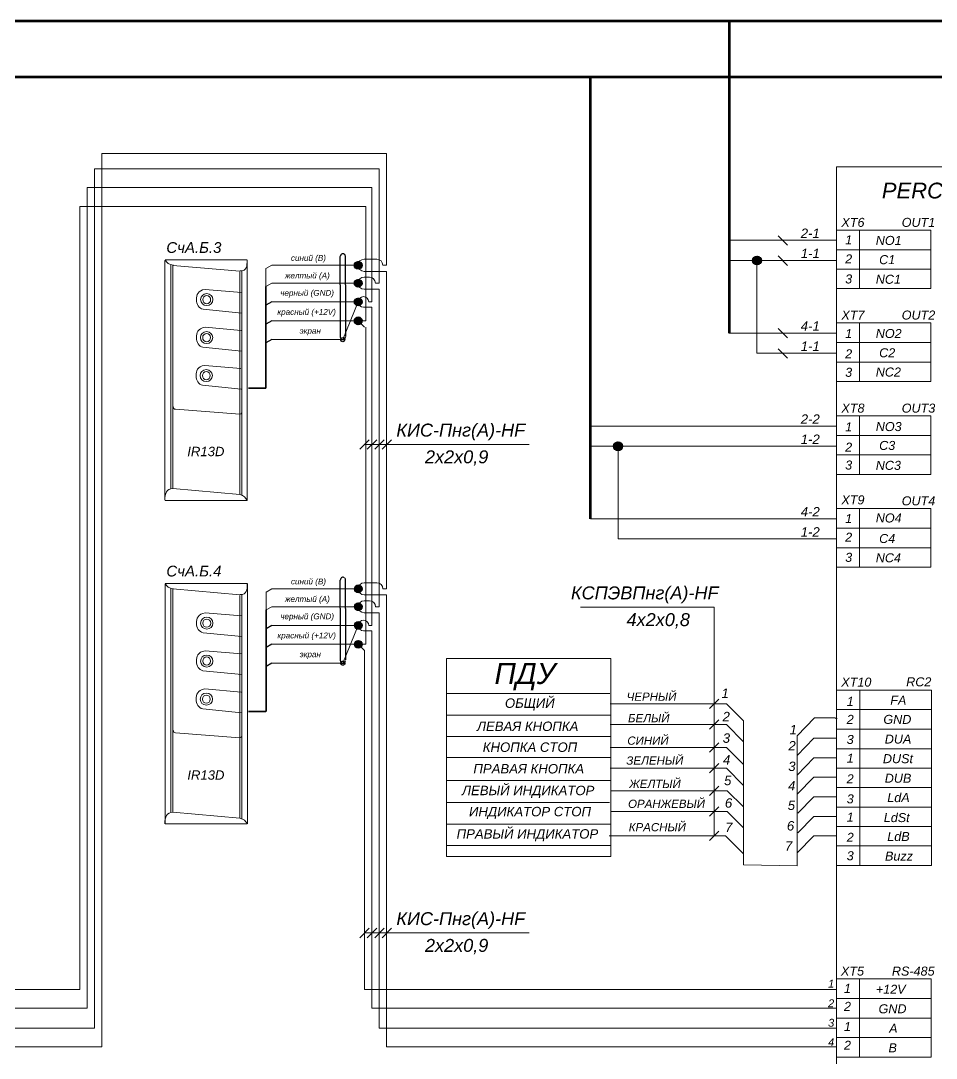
# Model space of a CAD drawing. Header units: millimetres. Extents: x -197802 to 287448, y -91833 to 122858.
# Drawn here: x 84015 to 104767, y 99341 to 122849 of the extents above; entities that cross this region are included whole.
import ezdxf

# ---------------------------------------------------------------- set-up
doc = ezdxf.new("R2010")
doc.units = ezdxf.units.MM
doc.linetypes.add('IMPORT-IMPORT-DASHED', pattern=[19.05, 12.7, -6.35])
doc.layers.add('СКУД', color=7, linetype='Continuous')
doc.styles.get("Standard").update_dxf_attribs({"font": 'arial.ttf'})

msp = doc.modelspace()

# ---------------------------------------------------------------- hatches: boundary and pattern name
at = {"layer": 'СКУД', "lineweight": 18, "true_color": 0x000000}
h = msp.add_hatch(dxfattribs=at)
h.set_pattern_fill('ANGLE', color=18, scale=0.8)
h.set_pattern_definition([(0, (59889.152, 153380.313), (0, 5.588), [4.064, -1.524]), (90, (59889.152, 153380.313), (-5.588, 3e-16), [4.064, -1.524])])
h.paths.add_polyline_path([(91576, 117308), (91664, 117308), (91751, 117308, -0.999967)])
h.paths.add_polyline_path([(91664, 117395, -0.414214), (91751, 117308), (91664, 117308)])
h.paths.add_polyline_path([(91664, 117395), (91664, 117308), (91576, 117308, -0.414233)])
h = msp.add_hatch(dxfattribs=at)
h.set_pattern_fill('ANGLE', color=18, scale=0.924)
h.set_pattern_definition([(0, (-46567.731, 159081.309), (0, 6.45414), [4.69392, -1.76022]), (90, (-46567.731, 159081.309), (-6.45414, 4e-16), [4.69392, -1.76022])])
h.paths.add_polyline_path([(100803, 117417), (100702, 117417), (100601, 117417, 0.999967)])
h.paths.add_polyline_path([(100702, 117518, 0.414214), (100601, 117417), (100702, 117417)])
h.paths.add_polyline_path([(100702, 117518), (100702, 117417), (100803, 117417, 0.414233)])
h = msp.add_hatch(dxfattribs=at)
h.set_pattern_fill('ANGLE', color=18, scale=0.8)
h.set_pattern_definition([(0, (59889.152, 152974.0676), (0, 5.588), [4.064, -1.524]), (90, (59889.152, 152974.0676), (-5.588, 3e-16), [4.064, -1.524])])
h.paths.add_polyline_path([(91576, 116901), (91664, 116901), (91751, 116901, -0.999967)])
h.paths.add_polyline_path([(91664, 116989, -0.414214), (91751, 116901), (91664, 116901)])
h.paths.add_polyline_path([(91664, 116989), (91664, 116901), (91576, 116901, -0.414233)])
h = msp.add_hatch(dxfattribs=at)
h.set_pattern_fill('ANGLE', color=18, scale=0.8)
h.set_pattern_definition([(0, (59889.152, 152550.301), (0, 5.588), [4.064, -1.524]), (90, (59889.152, 152550.301), (-5.588, 3e-16), [4.064, -1.524])])
h.paths.add_polyline_path([(91576, 116478), (91664, 116478), (91751, 116478, -0.999967)])
h.paths.add_polyline_path([(91664, 116565, -0.414214), (91751, 116478), (91664, 116478)])
h.paths.add_polyline_path([(91664, 116565), (91664, 116478), (91576, 116478, -0.414233)])
h = msp.add_hatch(dxfattribs=at)
h.set_pattern_fill('ANGLE', color=18, scale=0.8)
h.set_pattern_definition([(0, (59889.152, 152122.761), (0, 5.588), [4.064, -1.524]), (90, (59889.152, 152122.761), (-5.588, 3e-16), [4.064, -1.524])])
h.paths.add_polyline_path([(91576, 116050), (91664, 116050), (91751, 116050, -0.999967)])
h.paths.add_polyline_path([(91664, 116137, -0.414214), (91751, 116050), (91664, 116050)])
h.paths.add_polyline_path([(91664, 116137), (91664, 116050), (91576, 116050, -0.414233)])
h = msp.add_hatch(dxfattribs=at)
h.set_pattern_fill('ANGLE', color=18, scale=0.924)
h.set_pattern_definition([(0, (-49714.837, 154871.704), (0, 6.45414), [4.69392, -1.76022]), (90, (-49714.837, 154871.704), (-6.45414, 4e-16), [4.69392, -1.76022])])
h.paths.add_polyline_path([(97656, 113208), (97555, 113208), (97454, 113208, 0.999967)])
h.paths.add_polyline_path([(97555, 113308, 0.414214), (97454, 113208), (97555, 113208)])
h.paths.add_polyline_path([(97555, 113308), (97555, 113208), (97656, 113208, 0.414233)])
h = msp.add_hatch(dxfattribs=at)
h.set_pattern_fill('ANGLE', color=18, scale=0.8)
h.set_pattern_definition([(0, (59890.3136, 146049.8956), (0, 5.588), [4.064, -1.524]), (90, (59890.3136, 146049.8956), (-5.588, 3e-16), [4.064, -1.524])])
h.paths.add_polyline_path([(91578, 109977), (91665, 109977), (91752, 109977, -0.999967)])
h.paths.add_polyline_path([(91665, 110064, -0.414214), (91752, 109977), (91665, 109977)])
h.paths.add_polyline_path([(91665, 110064), (91665, 109977), (91578, 109977, -0.414233)])
h = msp.add_hatch(dxfattribs=at)
h.set_pattern_fill('ANGLE', color=18, scale=0.8)
h.set_pattern_definition([(0, (59890.3136, 145643.6504), (0, 5.588), [4.064, -1.524]), (90, (59890.3136, 145643.6504), (-5.588, 3e-16), [4.064, -1.524])])
h.paths.add_polyline_path([(91578, 109571), (91665, 109571), (91752, 109571, -0.999967)])
h.paths.add_polyline_path([(91665, 109658, -0.414214), (91752, 109571), (91665, 109571)])
h.paths.add_polyline_path([(91665, 109658), (91665, 109571), (91578, 109571, -0.414233)])
h = msp.add_hatch(dxfattribs=at)
h.set_pattern_fill('ANGLE', color=18, scale=0.8)
h.set_pattern_definition([(0, (59890.3136, 145219.8835), (0, 5.588), [4.064, -1.524]), (90, (59890.3136, 145219.8835), (-5.588, 3e-16), [4.064, -1.524])])
h.paths.add_polyline_path([(91578, 109147), (91665, 109147), (91752, 109147, -0.999967)])
h.paths.add_polyline_path([(91665, 109234, -0.414214), (91752, 109147), (91665, 109147)])
h.paths.add_polyline_path([(91665, 109234), (91665, 109147), (91578, 109147, -0.414233)])
h = msp.add_hatch(dxfattribs=at)
h.set_pattern_fill('ANGLE', color=18, scale=0.8)
h.set_pattern_definition([(0, (59890.3136, 144792.344), (0, 5.588), [4.064, -1.524]), (90, (59890.3136, 144792.344), (-5.588, 3e-16), [4.064, -1.524])])
h.paths.add_polyline_path([(91578, 108720), (91665, 108720), (91752, 108720, -0.999967)])
h.paths.add_polyline_path([(91665, 108807, -0.414214), (91752, 108720), (91665, 108720)])
h.paths.add_polyline_path([(91665, 108807), (91665, 108720), (91578, 108720, -0.414233)])

# ---------------------------------------------------------------- linework, layer by layer
at = {"layer": 'СКУД', "color": 5, "lineweight": 18}
for p, q in [((85856, 119839), (85856, 99597)), ((89708, 117308), (89574, 117235)), ((89708, 117308), (89574, 117235)), ((91664, 117308), (89708, 117308)), ((91801, 117446), (92084, 117446)), ((92221, 117308), (92304, 117308)), ((91801, 117171), (92084, 117171)), ((92305, 117105), (92305, 110918)), ((91803, 110115), (92085, 110115)), ((89709, 109977), (89576, 109904)), ((89709, 109977), (89576, 109904)), ((91665, 109977), (89709, 109977)), ((91803, 109841), (92085, 109841)), ((92223, 109977), (92305, 109977)), ((92307, 109774), (92307, 99597))]:
    msp.add_line(p, q, dxfattribs=at)
at = {"layer": 'СКУД', "color": 40, "lineweight": 18, "true_color": 0xf8d731}
for p, q in [((85689, 119495), (85689, 100026)), ((89708, 116901), (89574, 116828)), ((91481, 116901), (91664, 116901)), ((91801, 117039), (91917, 117039)), ((92055, 116901), (92139, 116901)), ((91801, 116765), (92084, 116765)), ((92084, 116765), (92139, 116765)), ((92139, 116765), (92139, 116760)), ((89709, 109571), (89576, 109498)), ((91482, 109571), (91665, 109571)), ((91803, 109709), (91918, 109709)), ((92056, 109571), (92140, 109571)), ((91803, 109434), (92085, 109434)), ((92085, 109434), (92140, 109434)), ((92140, 109434), (92140, 109430)), ((92140, 109430), (92140, 100026))]:
    msp.add_line(p, q, dxfattribs=at)
at = {"layer": 'СКУД', "color": 241, "lineweight": 18, "true_color": 0xf7abae}
for p, q in [((85522, 119071), (85522, 100477)), ((91971, 116478), (91903, 116478)), ((91783, 116358), (91972, 116358)), ((91972, 116358), (91972, 116336)), ((91972, 116336), (91972, 111252)), ((91972, 111252), (91972, 109147)), ((91972, 109147), (91905, 109147)), ((91785, 109027), (91973, 109027)), ((91973, 109027), (91973, 109006)), ((91973, 109006), (91973, 100477))]:
    msp.add_line(p, q, dxfattribs=at)
at = {"layer": 'СКУД', "color": 1, "lineweight": 18}
for p, q in [((85355, 118644), (85355, 100898)), ((91664, 116050), (91481, 116050)), ((91664, 116050), (91834, 116050)), ((91835, 111419), (91835, 115909)), ((91835, 108720), (91835, 111419)), ((91665, 108720), (91482, 108720)), ((91665, 108720), (91835, 108720)), ((91806, 108578), (91806, 100898)), ((80183, 100898), (85355, 100898)), ((91806, 100898), (102508, 100898))]:
    msp.add_line(p, q, dxfattribs=at)
at = {"layer": 'СКУД', "color": 18, "lineweight": 18, "true_color": 0x000000}
for p, q in [((101185, 117976), (101397, 117764)), ((101185, 117519), (101397, 117307)), ((89708, 116478), (89574, 116405)), ((91664, 116478), (89708, 116478)), ((101185, 115875), (101397, 115663)), ((101185, 115419), (101397, 115206)), ((91912, 113355), (91700, 113143)), ((92083, 113355), (91871, 113143)), ((92250, 113355), (92038, 113143)), ((92417, 113355), (92205, 113143)), ((91806, 113249), (93220, 113249)), ((93220, 113249), (94631, 113249)), ((94126, 113249), (95537, 113249)), ((98867, 109560), (96703, 109560)), ((89709, 109147), (89576, 109074)), ((91665, 109147), (89709, 109147)), ((99838, 107478), (99625, 107266)), ((99838, 107007), (99625, 106795)), ((99838, 106488), (99625, 106276)), ((99838, 106017), (99625, 105805)), ((99838, 105509), (99625, 105296)), ((99838, 105038), (99625, 104826)), ((99838, 104488), (99625, 104276)), ((91912, 102285), (91700, 102073)), ((92083, 102285), (91871, 102073)), ((92250, 102285), (92038, 102073)), ((92417, 102285), (92205, 102073)), ((91806, 102179), (93220, 102179)), ((93220, 102179), (94631, 102179)), ((94126, 102179), (95537, 102179))]:
    msp.add_line(p, q, dxfattribs=at)
at = {"layer": 'СКУД', "color": 7, "linetype": 'IMPORT-IMPORT-DASHED'}
for p, q in [((91257, 117245), (91257, 117507)), ((91375, 117242), (91375, 117504)), ((91257, 116866), (91257, 117245)), ((91375, 116866), (91375, 117242)), ((91257, 115845), (91257, 115685)), ((91375, 115845), (91375, 115699)), ((91375, 115699), (91375, 115695)), ((91258, 109915), (91258, 110177)), ((91376, 109912), (91376, 110173)), ((91258, 109536), (91258, 109915)), ((91376, 109535), (91376, 109912)), ((91258, 108515), (91258, 108355)), ((91376, 108515), (91376, 108368)), ((91376, 108368), (91376, 108365))]:
    msp.add_line(p, q, dxfattribs=at)
at = {"layer": 'СКУД', "color": 7, "lineweight": 20}
for p, q in [((100702, 117417), (100702, 115317)), ((97555, 113208), (97555, 111107)), ((101612, 103995), (101612, 106649)), ((102514, 106590), (101995, 106590)), ((102514, 106145), (101995, 106145)), ((102514, 105708), (101995, 105708)), ((102514, 105263), (101995, 105263)), ((102514, 104818), (101995, 104818)), ((102514, 104382), (101995, 104382))]:
    msp.add_line(p, q, dxfattribs=at)
at = {"layer": 'СКУД', "color": 7, "lineweight": 18}
for p, q in [((89574, 117202), (89574, 116828)), ((91664, 116478), (91314, 115623)), ((89576, 109872), (89576, 109498)), ((91665, 109147), (91316, 108292))]:
    msp.add_line(p, q, dxfattribs=at)
at = {"layer": 'СКУД', "color": 18, "true_color": 0x000000}
for p, q in [((89708, 116478), (89574, 116405)), ((89709, 109147), (89576, 109074))]:
    msp.add_line(p, q, dxfattribs=at)
at = {"layer": 'СКУД', "color": 1}
for p, q in [((89708, 116050), (89574, 115977)), ((89709, 108720), (89576, 108647))]:
    msp.add_line(p, q, dxfattribs=at)
at = {"layer": 'СКУД', "color": 7}
for p, q in [((89708, 115623), (89574, 115549)), ((89709, 108292), (89576, 108219))]:
    msp.add_line(p, q, dxfattribs=at)
at = {"layer": 'СКУД', "color": 7, "lineweight": 15}
for p, q in [((93900, 107608), (93669, 107608)), ((93967, 107118), (93669, 107118)), ((102009, 107055), (102480, 107055)), ((102480, 107041), (102517, 107041)), ((93967, 106628), (93669, 106628)), ((93967, 106157), (93669, 106157)), ((93967, 105638), (93669, 105638)), ((93893, 105138), (93669, 105138)), ((93928, 104648), (93669, 104648)), ((93928, 104158), (93669, 104158))]:
    msp.add_line(p, q, dxfattribs=at)
at = {"layer": 'СКУД', "lineweight": 53}
for points in [[(48606, 122849), (100075, 122849), (100075, 115774)], [(100075, 122849), (110826, 122849), (110826, 116910)], [(73879, 121575), (96928, 121575)], [(96928, 111564), (96928, 121575)], [(96928, 121575), (111767, 121575), (111767, 115583)]]:
    msp.add_lwpolyline(points, dxfattribs=at)
at = {"layer": 'СКУД', "color": 5, "lineweight": 18}
for points in [[(85856, 119839), (92304, 119839), (92304, 117308)], [(89708, 117308), (91481, 117308)], [(92221, 117308), (92304, 117308)], [(92084, 117171), (92305, 117171), (92305, 117105)], [(92305, 110918), (92305, 109977)], [(89709, 109977), (91482, 109977)], [(92085, 109841), (92307, 109841), (92307, 109774)], [(92223, 109977), (92305, 109977)], [(85856, 99597), (80684, 99597)], [(102507, 99597), (92307, 99597)]]:
    msp.add_lwpolyline(points, dxfattribs=at)
at = {"layer": 'СКУД', "color": 40, "lineweight": 18, "true_color": 0xf8d731}
for points in [[(92139, 116901), (92139, 119495), (85689, 119495)], [(89708, 116901), (91481, 116901)], [(92140, 109571), (92139, 116760)], [(89709, 109571), (91482, 109571)], [(85689, 100026), (80517, 100026)], [(102507, 100026), (92140, 100026)]]:
    msp.add_lwpolyline(points, dxfattribs=at)
at = {"layer": 'СКУД', "color": 7, "lineweight": 18}
for points in [[(102507, 119539), (102507, 98702)], [(108395, 119539), (102507, 119539)], [(102507, 118105), (104646, 118105)], [(103026, 118105), (103026, 117660)], [(104646, 117660), (104646, 118105)], [(104646, 117660), (102507, 117660)], [(103026, 117660), (103026, 117224)], [(104646, 117224), (104646, 117660)], [(87284, 111987), (87284, 117419)], [(89149, 117430), (87285, 117430)], [(87418, 112254), (87418, 117315)], [(87463, 112247), (87463, 117307)], [(88979, 117176), (87463, 117307)], [(89150, 111979), (89150, 117426)], [(88979, 112113), (88979, 117159)], [(89024, 112105), (89024, 117166)], [(89574, 117235), (89574, 116772)], [(102507, 117224), (104646, 117224)], [(103026, 117224), (103026, 116779)], [(104646, 116779), (104646, 117224)], [(89017, 116692), (88195, 116763)], [(104646, 116779), (102507, 116779)], [(89024, 116224), (88147, 116313)], [(89015, 115832), (88193, 115903)], [(102507, 116004), (104646, 116004)], [(103026, 116004), (103026, 115559)], [(104646, 115559), (104646, 116004)], [(89022, 115364), (88145, 115453)], [(89708, 115623), (91314, 115623)], [(102507, 115559), (104646, 115559)], [(103026, 115559), (103026, 115114)], [(104646, 115114), (104646, 115559)], [(89007, 114970), (88186, 115040)], [(102507, 115114), (104646, 115114)], [(103026, 115114), (103026, 114678)], [(104646, 114678), (104646, 115114)], [(89015, 114501), (88138, 114590)], [(104646, 114678), (102507, 114678)], [(88979, 113934), (87522, 114046)], [(104646, 113895), (102507, 113895)], [(103026, 113895), (103026, 113450)], [(104646, 113450), (104646, 113895)], [(102507, 113450), (104646, 113450)], [(103026, 113450), (103026, 113014)], [(104646, 113014), (104646, 113450)], [(102507, 113014), (104646, 113014)], [(103026, 113014), (103026, 112569)], [(104646, 112569), (104646, 113014)], [(104646, 112569), (102507, 112569)], [(88979, 112113), (87463, 112247)], [(89149, 111981), (87285, 111981)], [(102507, 111795), (104646, 111795)], [(103026, 111795), (103026, 111350)], [(104646, 111350), (104646, 111795)], [(102507, 111350), (104646, 111350)], [(103026, 111350), (103026, 110905)], [(104646, 110905), (104646, 111350)], [(104646, 110905), (102507, 110905)], [(103026, 110905), (103026, 110469)], [(104646, 110469), (104646, 110905)], [(102507, 110469), (104646, 110469)], [(89150, 110100), (87286, 110100)], [(87286, 104656), (87286, 110089)], [(89152, 104649), (89152, 110096)], [(87419, 104924), (87419, 109984)], [(87464, 104916), (87464, 109977)], [(88981, 109845), (87464, 109977)], [(88981, 104782), (88981, 109828)], [(89025, 104775), (89025, 109836)], [(89576, 109904), (89576, 109442)], [(89018, 109362), (88196, 109433)], [(89025, 108894), (88148, 108983)], [(89016, 108502), (88194, 108572)], [(97393, 108402), (93669, 108402)], [(93669, 108402), (93669, 103913)], [(97393, 108402), (97393, 103913)], [(89709, 108292), (91316, 108292)], [(89023, 108033), (88146, 108122)], [(89009, 107639), (88187, 107710)], [(102514, 107680), (104662, 107680)], [(103033, 107680), (103033, 107243)], [(104662, 107243), (104662, 107680)], [(89016, 107171), (88139, 107260)], [(104662, 107243), (102514, 107243)], [(103033, 107243), (103033, 106798)], [(104662, 106798), (104662, 107243)], [(104662, 106798), (102514, 106798)], [(103033, 106798), (103033, 106353)], [(104662, 106353), (104662, 106798)], [(88981, 106604), (87523, 106715)], [(102514, 106353), (104662, 106353)], [(103033, 106353), (103033, 105917)], [(104662, 105917), (104662, 106353)], [(102514, 105917), (104662, 105917)], [(103033, 105917), (103033, 105472)], [(104662, 105472), (104662, 105917)], [(104662, 105472), (102514, 105472)], [(103033, 105472), (103033, 105027)], [(104662, 105027), (104662, 105472)], [(88981, 104782), (87464, 104916)], [(102514, 105027), (104662, 105027)], [(103033, 105027), (103033, 104591)], [(104662, 104591), (104662, 105027)], [(89150, 104650), (87286, 104650)], [(104662, 104591), (102514, 104591)], [(103033, 104591), (103033, 104154)], [(104662, 104154), (104662, 104591)], [(102514, 104154), (104662, 104154)], [(103033, 104154), (103033, 103709)], [(104662, 103709), (104662, 104154)], [(97354, 103913), (93669, 103913)], [(97354, 103913), (97393, 103913)], [(104662, 103709), (102514, 103709)], [(102507, 101140), (104654, 101140)], [(103026, 100695), (103026, 101140)], [(104654, 101140), (104654, 100695)], [(102507, 100695), (104654, 100695)], [(103026, 100250), (103026, 100695)], [(104654, 100695), (104654, 100250)], [(104654, 100250), (102507, 100250)], [(103026, 99813), (103026, 100250)], [(104654, 100250), (104654, 99813)], [(104654, 99813), (102507, 99813)], [(103026, 99368), (103026, 99813)], [(104654, 99813), (104654, 99368)], [(102507, 99368), (104654, 99368)]]:
    msp.add_lwpolyline(points, dxfattribs=at)
at = {"layer": 'СКУД', "color": 241, "lineweight": 18, "true_color": 0xf7abae}
for points in [[(85522, 119071), (91971, 119071), (91971, 116478)], [(85522, 100477), (80350, 100477)], [(102507, 100477), (91973, 100477)]]:
    msp.add_lwpolyline(points, dxfattribs=at)
at = {"layer": 'СКУД', "color": 1, "lineweight": 18}
for points in [[(85355, 118644), (91834, 118644), (91834, 116050)], [(89708, 116050), (91481, 116050)], [(91664, 116050), (91805, 115909)], [(89709, 108720), (91482, 108720)], [(91665, 108720), (91806, 108578)]]:
    msp.add_lwpolyline(points, dxfattribs=at)
at = {"layer": 'СКУД', "color": 7, "lineweight": 20}
for points in [[(102507, 117874), (100075, 117874)], [(102507, 117417), (100075, 117417)], [(102507, 115774), (100075, 115774)], [(102507, 115317), (100702, 115317)], [(102507, 113665), (96928, 113665)], [(102507, 113208), (96928, 113208)], [(102507, 111564), (96928, 111564)], [(102507, 111107), (97555, 111107)], [(100395, 106985), (100012, 107372)], [(100395, 106985), (100395, 103724), (101612, 103701), (101612, 103995)], [(101612, 106648), (102009, 107055)], [(100012, 106901), (97375, 106901)], [(100395, 106514), (100012, 106901)], [(101612, 106203), (101995, 106590)], [(100395, 105995), (100012, 106382)], [(101612, 105758), (101995, 106145)], [(100395, 105524), (100012, 105911)], [(101612, 105321), (101995, 105708)], [(100395, 105034), (100030, 105403)], [(101630, 104895), (101995, 105263)], [(100395, 104563), (100030, 104932)], [(101630, 104450), (101995, 104818)], [(100395, 103976), (99993, 104382)], [(101612, 103995), (101995, 104382)]]:
    msp.add_lwpolyline(points, dxfattribs=at)
at = {"layer": 'СКУД', "color": 7, "linetype": 'IMPORT-IMPORT-DASHED'}
for points in [[(91257, 116866), (91257, 115845)], [(91375, 116866), (91375, 115845)], [(91258, 109536), (91258, 108515)], [(91376, 109535), (91376, 108515)]]:
    msp.add_lwpolyline(points, dxfattribs=at)
at = {"layer": 'СКУД', "color": 7, "lineweight": 35}
for points in [[(89574, 116405), (89574, 116828)], [(89574, 116394), (89574, 114524)], [(89573, 114524), (89176, 114524)], [(89576, 109074), (89576, 109498)], [(89576, 109063), (89576, 107194)], [(89574, 107194), (89178, 107194)]]:
    msp.add_lwpolyline(points, dxfattribs=at)
at = {"layer": 'СКУД', "color": 18, "lineweight": 18, "true_color": 0x000000}
for points in [[(89708, 116478), (91481, 116478)], [(99732, 104382), (99732, 109560), (96703, 109560)], [(89709, 109147), (91482, 109147)]]:
    msp.add_lwpolyline(points, dxfattribs=at)
at = {"layer": 'СКУД', "color": 7, "lineweight": 15}
for points in [[(97366, 107608), (93900, 107608)], [(97393, 107118), (93967, 107118)], [(97393, 106628), (93967, 106628)], [(97393, 106157), (93967, 106157)], [(97393, 105638), (93967, 105638)], [(97359, 105138), (93893, 105138)], [(97393, 104648), (93928, 104648)], [(97393, 104158), (93928, 104158)]]:
    msp.add_lwpolyline(points, dxfattribs=at)
at = {"layer": 'СКУД', "color": 18, "lineweight": 20, "true_color": 0x000000}
msp.add_lwpolyline([(100012, 107372), (97375, 107372)], dxfattribs=at)
at = {"layer": 'СКУД', "color": 5, "lineweight": 20}
msp.add_lwpolyline([(100012, 106382), (97375, 106382)], dxfattribs=at)
at = {"layer": 'СКУД', "color": 3, "lineweight": 20}
msp.add_lwpolyline([(100012, 105911), (97375, 105911)], dxfattribs=at)
at = {"layer": 'СКУД', "color": 40, "lineweight": 20, "true_color": 0xf8d731}
msp.add_lwpolyline([(100030, 105403), (97393, 105403)], dxfattribs=at)
at = {"layer": 'СКУД', "color": 30, "lineweight": 20, "true_color": 0xf26722}
msp.add_lwpolyline([(100030, 104932), (97393, 104932)], dxfattribs=at)
at = {"layer": 'СКУД', "color": 1, "lineweight": 20}
msp.add_lwpolyline([(99993, 104382), (97356, 104382)], dxfattribs=at)
at = {"layer": 'СКУД', "color": 18, "true_color": 0x000000}
for centre, radius in [((91664, 117308), 87.1), ((100702, 117417), 101), ((91664, 116901), 87.1), ((91664, 116478), 87.1), ((91664, 116050), 87.1), ((97555, 113208), 101), ((91665, 109977), 87.1), ((91665, 109571), 87.1), ((91665, 109147), 87.1), ((91665, 108720), 87.1)]:
    msp.add_circle(centre, radius, dxfattribs=at)
at = {"layer": 'СКУД', "color": 7, "lineweight": 18}
for centre, radius in [((91664, 117308), 29.7), ((100702, 117417), 34.3), ((91664, 116901), 29.7), ((91664, 116478), 29.7), ((91664, 116050), 29.7), ((97555, 113208), 34.3), ((91665, 109977), 29.7), ((91665, 109571), 29.7), ((91665, 109147), 29.7), ((91665, 108720), 29.7)]:
    msp.add_circle(centre, radius, dxfattribs=at)
at = {"layer": 'СКУД'}
for centre in [(91314, 115623), (91316, 108292)]:
    msp.add_circle(centre, 46.6, dxfattribs=at)
at = {"layer": 'СКУД', "color": 5, "lineweight": 18}
for centre, start, end in [((91801, 117308), 90, 180), ((91801, 117309), 180, 270), ((92084, 117308), 0, 90), ((91803, 109977), 90, 180), ((92085, 109977), 0, 90), ((91803, 109978), 180, 270)]:
    msp.add_arc(centre, 138, start, end, dxfattribs=at)
at = {"layer": 'СКУД', "color": 40, "lineweight": 18, "true_color": 0xf8d731}
for centre, start, end in [((91801, 116901), 90, 180), ((91801, 116903), 180, 270), ((91917, 116901), 0, 90), ((91803, 109571), 90, 180), ((91803, 109572), 180, 270), ((91918, 109571), 0, 90)]:
    msp.add_arc(centre, 138, start, end, dxfattribs=at)
at = {"layer": 'СКУД', "color": 241, "lineweight": 18, "true_color": 0xf7abae}
for centre, start, end in [((91783, 116478), 0, 180), ((91783, 116478), 180, 270), ((91785, 109147), 0, 180), ((91785, 109147), 180, 270)]:
    msp.add_arc(centre, 120, start, end, dxfattribs=at)
at = {"layer": 'СКУД', "color": 7, "linetype": 'IMPORT-IMPORT-DASHED'}
for points in [[(91375, 117504), (91376, 117593), (91263, 117589), (91257, 117507)], [(91257, 115685), (91259, 115600), (91368, 115604), (91375, 115685)], [(91376, 110173), (91377, 110262), (91264, 110259), (91258, 110177)], [(91258, 108355), (91260, 108269), (91370, 108274), (91376, 108355)]]:
    msp.add_open_spline(points, degree=3, dxfattribs=at)
at = {"layer": 'СКУД', "color": 7, "lineweight": 18}
for points in [[(87285, 117430), (87333, 117362), (87370, 117321), (87474, 117310)], [(89147, 117428), (89147, 117291), (89139, 117172), (88987, 117179)], [(87998, 116529), (87998, 116636), (88028, 116737), (88195, 116763)], [(87998, 116529), (87998, 116426), (88058, 116328), (88147, 116313)], [(87996, 115668), (87996, 115775), (88026, 115877), (88193, 115903)], [(87996, 115668), (87996, 115566), (88056, 115468), (88145, 115453)], [(87989, 114806), (87989, 114913), (88019, 115014), (88186, 115040)], [(87989, 114806), (87989, 114703), (88048, 114605), (88138, 114590)], [(87470, 114105), (87470, 114072), (87494, 114046), (87522, 114046)], [(89024, 113964), (89024, 113948), (89004, 113934), (88979, 113934)], [(87281, 111983), (87281, 112135), (87322, 112250), (87463, 112247)], [(89150, 111979), (89098, 112053), (89084, 112087), (88979, 112113)], [(87286, 110100), (87334, 110031), (87371, 109990), (87475, 109979)], [(89148, 110098), (89148, 109960), (89140, 109842), (88988, 109849)], [(87999, 109199), (87999, 109305), (88029, 109407), (88196, 109433)], [(87999, 109199), (87999, 109096), (88059, 108998), (88148, 108983)], [(87997, 108338), (87997, 108445), (88027, 108546), (88194, 108572)], [(87997, 108338), (87997, 108235), (88057, 108137), (88146, 108122)], [(87990, 107476), (87990, 107582), (88020, 107684), (88187, 107710)], [(87990, 107476), (87990, 107373), (88049, 107275), (88139, 107260)], [(87471, 106775), (87471, 106742), (87495, 106715), (87523, 106715)], [(89025, 106634), (89025, 106617), (89005, 106604), (88981, 106604)], [(87282, 104652), (87282, 104804), (87323, 104920), (87464, 104916)], [(89152, 104649), (89100, 104723), (89085, 104756), (88981, 104782)]]:
    msp.add_open_spline(points, degree=3, dxfattribs=at)
for points in [[(88091, 116531), (88091, 116456), (88154, 116395), (88230, 116395), (88307, 116395), (88370, 116456), (88370, 116531), (88370, 116606), (88307, 116666), (88230, 116666), (88154, 116666), (88091, 116606), (88091, 116531)], [(88141, 116531), (88141, 116479), (88181, 116438), (88230, 116438), (88280, 116438), (88320, 116479), (88320, 116531), (88320, 116582), (88280, 116624), (88230, 116624), (88181, 116624), (88141, 116582), (88141, 116531)], [(88089, 115670), (88089, 115595), (88152, 115535), (88229, 115535), (88306, 115535), (88368, 115595), (88368, 115670), (88368, 115745), (88306, 115806), (88229, 115806), (88152, 115806), (88089, 115745), (88089, 115670)], [(88139, 115670), (88139, 115619), (88179, 115577), (88229, 115577), (88278, 115577), (88318, 115619), (88318, 115670), (88318, 115722), (88278, 115763), (88229, 115763), (88179, 115763), (88139, 115722), (88139, 115670)], [(88082, 114808), (88082, 114733), (88144, 114672), (88221, 114672), (88298, 114672), (88361, 114733), (88361, 114808), (88361, 114883), (88298, 114944), (88221, 114944), (88144, 114944), (88082, 114883), (88082, 114808)], [(88132, 114808), (88132, 114757), (88172, 114715), (88221, 114715), (88270, 114715), (88310, 114757), (88310, 114808), (88310, 114859), (88270, 114901), (88221, 114901), (88172, 114901), (88132, 114859), (88132, 114808)], [(88092, 109200), (88092, 109125), (88155, 109065), (88232, 109065), (88309, 109065), (88371, 109125), (88371, 109200), (88371, 109275), (88309, 109336), (88232, 109336), (88155, 109336), (88092, 109275), (88092, 109200)], [(88142, 109200), (88142, 109149), (88182, 109107), (88232, 109107), (88281, 109107), (88321, 109149), (88321, 109200), (88321, 109252), (88281, 109293), (88232, 109293), (88182, 109293), (88142, 109252), (88142, 109200)], [(88090, 108340), (88090, 108265), (88153, 108204), (88230, 108204), (88307, 108204), (88369, 108265), (88369, 108340), (88369, 108415), (88307, 108476), (88230, 108476), (88153, 108476), (88090, 108415), (88090, 108340)], [(88141, 108340), (88141, 108289), (88181, 108247), (88230, 108247), (88279, 108247), (88319, 108289), (88319, 108340), (88319, 108391), (88279, 108433), (88230, 108433), (88181, 108433), (88141, 108391), (88141, 108340)], [(88083, 107477), (88083, 107403), (88145, 107342), (88222, 107342), (88299, 107342), (88362, 107403), (88362, 107477), (88362, 107552), (88299, 107613), (88222, 107613), (88145, 107613), (88083, 107552), (88083, 107477)], [(88133, 107477), (88133, 107426), (88173, 107385), (88222, 107385), (88272, 107385), (88312, 107426), (88312, 107477), (88312, 107529), (88272, 107570), (88222, 107570), (88173, 107570), (88133, 107529), (88133, 107477)]]:
    msp.add_open_spline(points, degree=3, knots=[0, 0, 0, 0, 1, 1, 1, 2, 2, 2, 3, 3, 3, 4, 4, 4, 4], dxfattribs=at)

# ---------------------------------------------------------------- texts
at = {"layer": 'СКУД', "color": 7, "lineweight": 18, "insert": (103533, 118818), "char_height": 357.29, "width": 3823.96, "attachment_point": 7}
msp.add_mtext('{\\fArial|b0|i1|c204|p34;PERCo-CT/L14.1}', dxfattribs=at)
at = {"layer": 'СКУД', "color": 7, "lineweight": 18, "char_height": 204.17}
for s, insert, attachment_point in [('\\fArial|b0|i1|c0|p34;\\W1;XT6', (102617, 118176), 7), ('\\fArial|b0|i1|c0|p34;\\W1;OUT1', (103984, 118176), 7), ('\\fArial|b0|i1|c0|p34;\\W1;1', (102702, 117783), 7), ('\\fArial|b0|i1|c0|p34;\\W1;NO1', (103396, 117767), 7), ('\\fArial|b0|i1|c0|p34;\\W1;2', (102702, 117351), 7), ('\\fArial|b0|i1|c0|p34;\\W1;С1', (103472, 117331), 7), ('\\fArial|b0|i1|c0|p34;\\W1;3', (102702, 116894), 7), ('\\fArial|b0|i1|c0|p34;\\W1;NС1', (103396, 116886), 7), ('\\fArial|b0|i1|c0|p34;\\W1;XT7', (102617, 116076), 7), ('\\fArial|b0|i1|c0|p34;\\W1;OUT2', (103984, 116076), 7), ('\\fArial|b0|i1|c0|p34;\\W1;1', (102702, 115659), 7), ('\\fArial|b0|i1|c0|p34;\\W1;NO2', (103396, 115658), 7), ('\\fArial|b0|i1|c0|p34;\\W1;С2', (103472, 115221), 7), ('\\fArial|b0|i1|c0|p34;\\W1;2', (102702, 115201), 7), ('\\fArial|b0|i1|c0|p34;\\W1;3', (102702, 114779), 7), ('\\fArial|b0|i1|c0|p34;\\W1;NС2', (103396, 114785), 7), ('\\fArial|b0|i1|c0|p34;\\W1;XT8', (102617, 113967), 7), ('\\fArial|b0|i1|c0|p34;\\W1;OUT3', (103984, 113967), 7), ('\\fArial|b0|i1|c0|p34;\\W1;1', (102702, 113544), 7), ('\\fArial|b0|i1|c0|p34;\\W1;NO3', (103396, 113549), 7), ('\\fArial|b0|i1|c0|p34;\\W1;С3', (103472, 113121), 7), ('\\fArial|b0|i1|c0|p34;\\W1;2', (102702, 113086), 7), ('\\fArial|b0|i1|c0|p34;\\W1;3', (102702, 112677), 7), ('\\fArial|b0|i1|c0|p34;\\W1;NС3', (103396, 112670), 7), ('\\fArial|b0|i1|c0|p34;\\W1;XT9', (102617, 111888), 7), ('\\fArial|b0|i1|c0|p34;\\W1;OUT4', (103984, 111866), 7), ('\\fArial|b0|i1|c0|p34;\\W1;1', (102702, 111468), 7), ('\\fArial|b0|i1|c0|p34;\\W1;NO4', (103396, 111478), 7), ('\\fArial|b0|i1|c0|p34;\\W1;2', (102702, 111046), 7), ('\\fArial|b0|i1|c0|p34;\\W1;С4', (103472, 111012), 7), ('\\fArial|b0|i1|c0|p34;\\W1;3', (102702, 110586), 7), ('\\fArial|b0|i1|c0|p34;\\W1;NС4', (103396, 110575), 7), ('{\\fArial|b0|i1|c204|p34;XT10}', (103296, 107759), 9), ('{\\fArial|b0|i1|c204|p34;RC2}', (104656, 107765), 9), ('\\fArial|b0|i1|c0|p34;\\W1;1', (102896, 107326), 9), ('\\fArial|b0|i1|c0|p34;\\W1;FA', (104089, 107350), 9), ('\\fArial|b0|i1|c0|p34;\\W1;2', (102896, 106917), 9), ('\\fArial|b0|i1|c0|p34;\\W1;GND', (104202, 106914), 9), ('\\fArial|b0|i1|c0|p34;\\W1;3', (102896, 106459), 9), ('\\fArial|b0|i1|c0|p34;\\W1;DUA', (104202, 106469), 9), ('\\fArial|b0|i1|c0|p34;\\W1;1', (102896, 106037), 9), ('\\fArial|b0|i1|c0|p34;\\W1;DUSt', (104239, 106024), 9), ('\\fArial|b0|i1|c0|p34;\\W1;DUB', (104202, 105581), 9), ('\\fArial|b0|i1|c0|p34;\\W1;2', (102896, 105571), 9), ('\\fArial|b0|i1|c0|p34;\\W1;3', (102896, 105113), 9), ('\\fArial|b0|i1|c0|p34;\\W1;LdA', (104164, 105142), 9), ('\\fArial|b0|i1|c0|p34;\\W1;1', (102896, 104704), 9), ('\\fArial|b0|i1|c0|p34;\\W1;LdSt', (104164, 104689), 9), ('\\fArial|b0|i1|c0|p34;\\W1;2', (102896, 104246), 9), ('\\fArial|b0|i1|c0|p34;\\W1;LdB', (104164, 104261), 9), ('\\fArial|b0|i1|c0|p34;\\W1;3', (102896, 103824), 9), ('\\fArial|b0|i1|c0|p34;\\W1;Buzz', (104239, 103816), 9)]:
    msp.add_mtext(s, dxfattribs=dict(at, insert=insert, attachment_point=attachment_point))
at = {"layer": 'СКУД', "color": 7}
for s, insert, char_height, attachment_point in [('{\\fArial|b0|i1|c204|p34;2-1}', (101911, 117927), 213.3, 8), ('{\\fArial|b0|i1|c204|p34;СчА.Б.3}', (88564, 117585), 243.74, 9), ('\\fArial|b0|i1|c0|p34;\\W1;синий (B)', (90934, 117369), 131.44, 9), ('{\\fArial|b0|i1|c204|p34;1-1}', (101911, 117470), 213.3, 8), ('\\fArial|b0|i1|c0|p34;\\W1;желтый (A)', (91020, 116971), 131.44, 9), ('\\fArial|b0|i1|c0|p34;\\W1;черный (GND)', (91116, 116578), 131.44, 9), ('\\fArial|b0|i1|c0|p34;\\W1;красный (+12V)', (91159, 116146), 131.44, 9), ('{\\fArial|b0|i1|c204|p34;4-1}', (101911, 115826), 213.3, 8), ('{\\fArial|b0|i1|c204|p34;экран}', (90818, 115718), 131.44, 9), ('{\\fArial|b0|i1|c204|p34;1-1}', (101911, 115369), 213.3, 8), ('{\\fArial|b0|i1|c204|p34;2-2}', (101911, 113717), 213.3, 8), ('{\\fArial|b0|i1|c204|p34;КИC-Пнг(А)-HF}', (92529, 113339), 293.39, 7), ('{\\fArial|b0|i1|c204|p34;1-2}', (101911, 113260), 213.3, 8), ('{\\fArial|b0|i1|c204|p34;IR13D}', (88631, 112980), 212.33, 9), ('{\\fArial|b0|i1|c204|p34;2х2х0,9}', (93178, 112767), 293.39, 7), ('{\\fArial|b0|i1|c204|p34;4-2}', (101911, 111617), 213.3, 8), ('{\\fArial|b0|i1|c204|p34;1-2}', (101911, 111160), 213.3, 8), ('{\\fArial|b0|i1|c204|p34;СчА.Б.4}', (88565, 110254), 243.74, 9), ('\\fArial|b0|i1|c0|p34;\\W1;синий (B)', (90935, 110039), 131.44, 9), ('{\\fArial|b0|i1|c204|p34;КСПЭВПнг(А)-HF}', (99832, 109650), 293.39, 9), ('\\fArial|b0|i1|c0|p34;\\W1;желтый (A)', (91021, 109641), 131.44, 9), ('\\fArial|b0|i1|c0|p34;\\W1;черный (GND)', (91117, 109248), 131.44, 9), ('{\\fArial|b0|i1|c204|p34;4х2х0,8}', (99183, 109078), 293.39, 9), ('\\fArial|b0|i1|c0|p34;\\W1;красный (+12V)', (91160, 108815), 131.44, 9), ('{\\fArial|b0|i1|c204|p34;экран}', (90819, 108388), 131.44, 9), ('\\fArial|b0|i1|c0|p34;\\W1;ПДУ', (96139, 107681), 479.92, 9), ('\\fArial|b0|i1|c0|p34;\\W1;ЧЕРНЫЙ', (98877, 107441), 186.63, 9), ('\\fArial|b0|i1|c0|p34;\\W1;ОБЩИЙ', (96117, 107219), 213.3, 9), ('\\fArial|b0|i1|c0|p34;\\W1;БЕЛЫЙ', (98720, 106951), 186.63, 9), ('\\fArial|b0|i1|c0|p34;\\W1;ЛЕВАЯ КНОПКА', (96656, 106753), 213.3, 9), ('\\fArial|b0|i1|c0|p34;\\W1;2', (100089, 106976), 213.3, 9), ('{\\fArial|b0|i1|c204|p34;1}', (101443, 106679), 213.3, 7), ('\\fArial|b0|i1|c0|p34;\\W1;КНОПКА СТОП', (96628, 106280), 213.3, 9), ('\\fArial|b0|i1|c0|p34;\\W1;СИНИЙ', (98700, 106442), 186.63, 9), ('\\fArial|b0|i1|c0|p34;\\W1;3', (100093, 106486), 213.3, 9), ('\\fArial|b0|i1|c0|p34;\\W1;2', (101416, 106316), 213.3, 7), ('\\fArial|b0|i1|c0|p34;\\W1;ЗЕЛЕНЫЙ', (99033, 105991), 186.63, 9), ('\\fArial|b0|i1|c0|p34;\\W1;4', (100098, 105996), 213.3, 9), ('\\fArial|b0|i1|c0|p34;\\W1;3', (101412, 105846), 213.3, 7), ('{\\fArial|b0|i1|c204|p34;IR13D}', (88632, 105649), 212.33, 9), ('\\fArial|b0|i1|c0|p34;\\W1;ПРАВАЯ КНОПКА', (96784, 105791), 213.3, 9), ('\\fArial|b0|i1|c0|p34;\\W1;ЛЕВЫЙ ИНДИКАТОР', (97017, 105240), 213.3, 9), ('\\fArial|b0|i1|c0|p34;\\W1;ЖЕЛТЫЙ', (98975, 105461), 186.63, 9), ('\\fArial|b0|i1|c0|p34;\\W1;5', (100123, 105525), 213.3, 9), ('\\fArial|b0|i1|c0|p34;\\W1;4', (101407, 105408), 213.3, 7), ('\\fArial|b0|i1|c0|p34;\\W1;ОРАНЖЕВЫЙ', (99524, 105010), 186.63, 9), ('\\fArial|b0|i1|c0|p34;\\W1;6', (100142, 105015), 213.3, 9), ('\\fArial|b0|i1|c0|p34;\\W1;5', (101400, 104964), 213.3, 7), ('\\fArial|b0|i1|c0|p34;\\W1;ИНДИКАТОР СТОП', (96942, 104762), 213.3, 9), ('\\fArial|b0|i1|c0|p34;\\W1;КРАСНЫЙ', (99092, 104481), 186.63, 9), ('\\fArial|b0|i1|c0|p34;\\W1;7', (100147, 104466), 213.3, 9), ('\\fArial|b0|i1|c0|p34;\\W1;6', (101381, 104498), 213.3, 7), ('\\fArial|b0|i1|c0|p34;\\W1;ПРАВЫЙ ИНДИКАТОР', (97105, 104256), 213.3, 9), ('\\fArial|b0|i1|c0|p34;\\W1;7', (101338, 104041), 213.3, 7), ('{\\fArial|b0|i1|c204|p34;КИC-Пнг(А)-HF}', (92529, 102269), 293.39, 7), ('{\\fArial|b0|i1|c204|p34;2х2х0,9}', (93178, 101697), 293.39, 7), ('\\fArial|b0|i1|c0|p34;\\W1;1', (102315, 100943), 178.65, 7), ('{\\fArial|b0|i1|c204|p34;2}', (102315, 100498), 178.65, 7), ('{\\fArial|b0|i1|c204|p34;4}', (102315, 99617), 178.65, 7)]:
    msp.add_mtext(s, dxfattribs=dict(at, insert=insert, char_height=char_height, attachment_point=attachment_point))
for s, insert, char_height, width, attachment_point in [('{\\fArial|b0|i1|c204|p34;1}', (100064, 107505), 213.3, 98.79, 9), ('{\\fArial|b0|i1|c204|p34;3}', (102315, 100053), 178.65, 99.59, 7)]:
    msp.add_mtext(s, dxfattribs=dict(at, insert=insert, char_height=char_height, width=width, attachment_point=attachment_point))
at = {"layer": 'СКУД', "color": 7, "lineweight": 18, "char_height": 204.17, "attachment_point": 7, "rotation": 0}
for s, insert in [('\\fArial|b0|i1|c0|p34;\\W1;XT5', (102606, 101211)), ('\\fArial|b0|i1|c0|p34;\\W1;RS-485', (103762, 101211)), ('\\fArial|b0|i1|c0|p34;\\W1;1', (102675, 100823)), ('\\fArial|b0|i1|c0|p34;\\W1;+12V', (103398, 100802)), ('\\fArial|b0|i1|c0|p34;\\W1;2', (102675, 100414)), ('\\fArial|b0|i1|c0|p34;\\W1;GND', (103459, 100357)), ('\\fArial|b0|i1|c0|p34;\\W1;1', (102675, 99956)), ('\\fArial|b0|i1|c0|p34;\\W1;A', (103699, 99917)), ('\\fArial|b0|i1|c0|p34;\\W1;2', (102675, 99534)), ('\\fArial|b0|i1|c0|p34;\\W1;B', (103684, 99475))]:
    msp.add_mtext(s, dxfattribs=dict(at, insert=insert))

doc.saveas('drawing.dxf')
